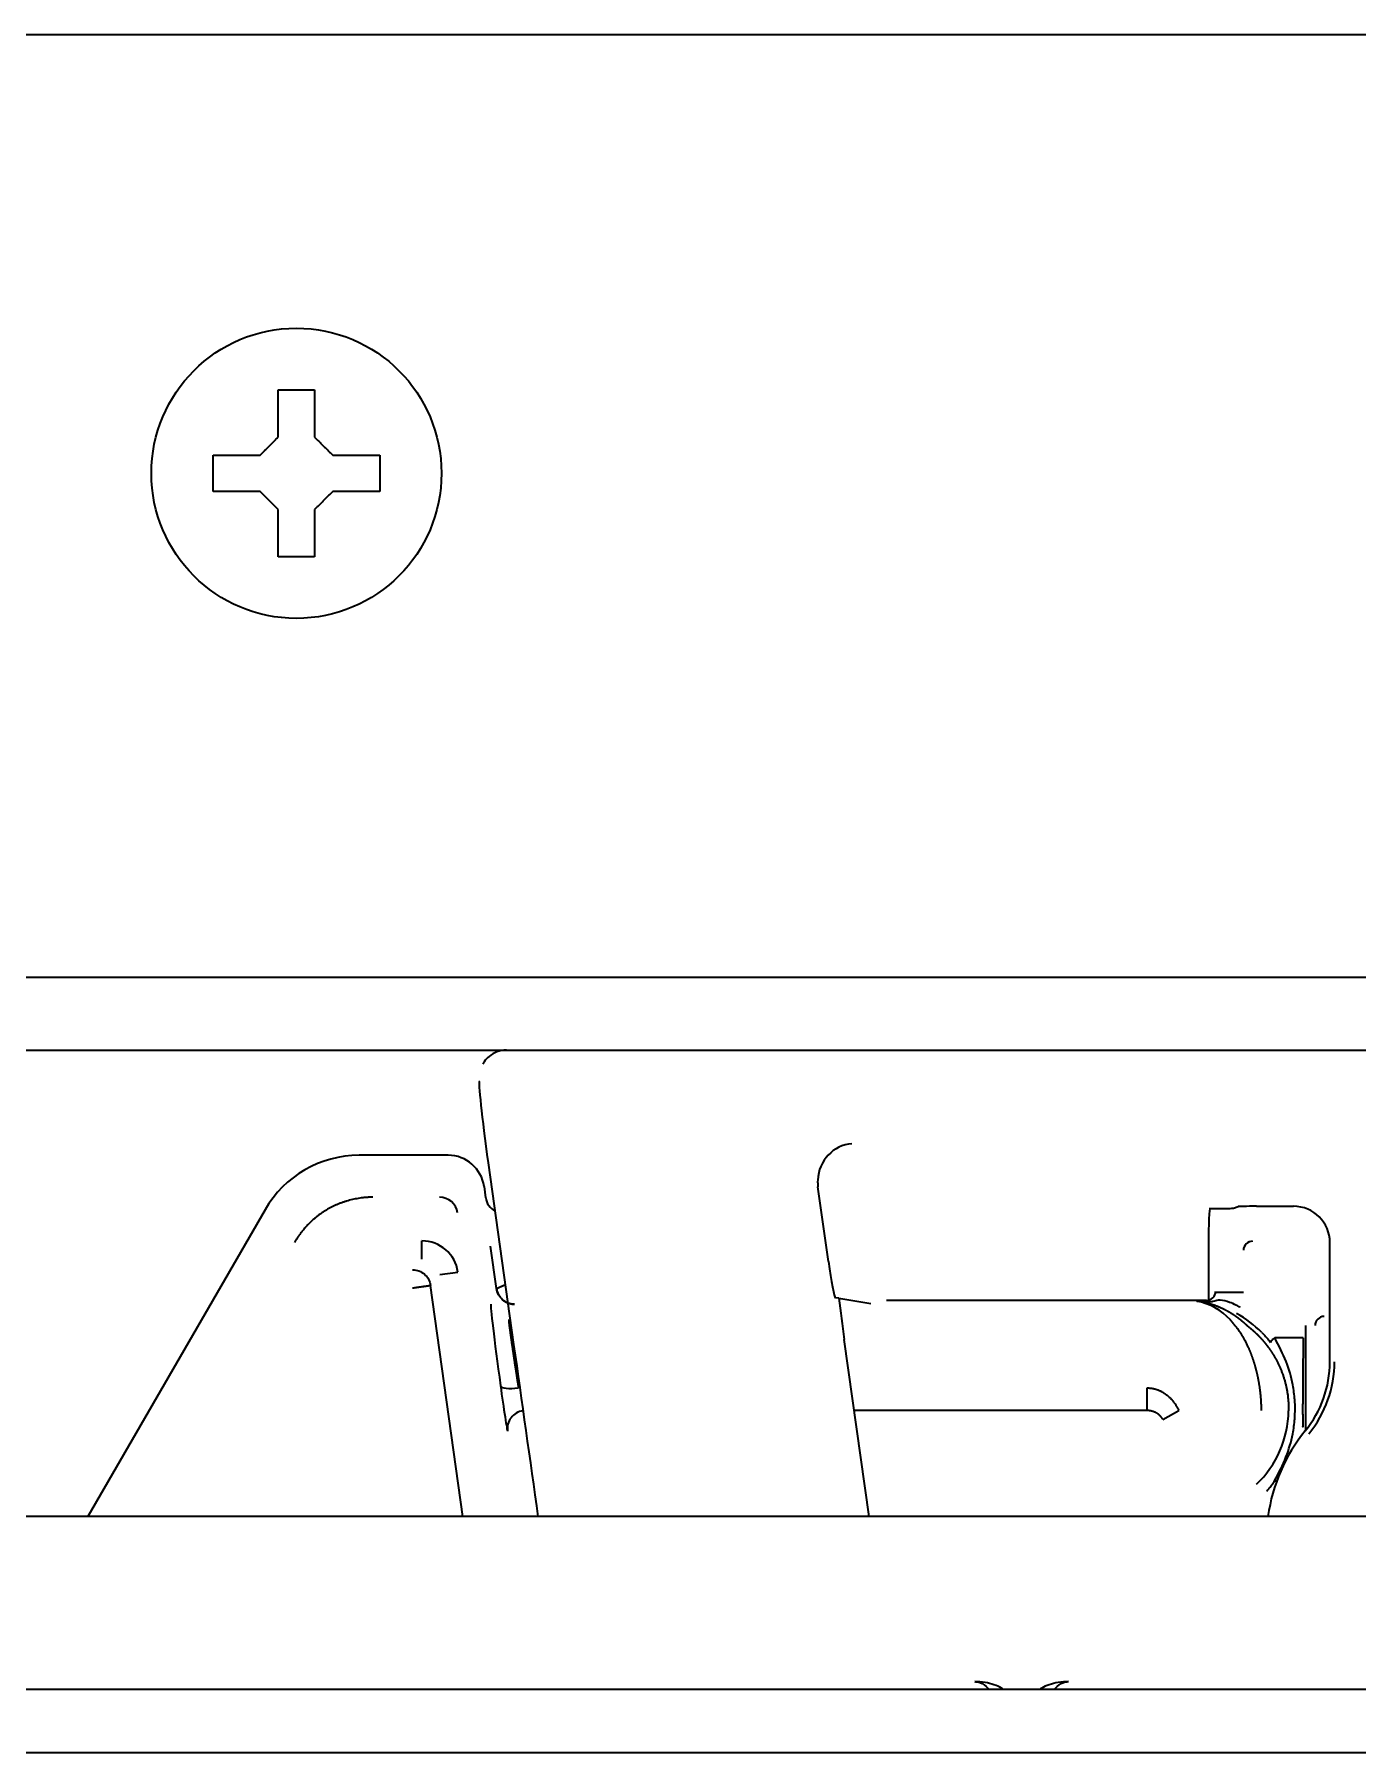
# Model space of a CAD drawing. Header units: inches. Extents: x 90 to 4162, y -443 to 3471.
# Drawn here: x 2718.66 to 2755.16, y 3339.28 to 3386.64 of the extents above; entities that cross this region are included whole.
import ezdxf

# ---------------------------------------------------------------- set-up
doc = ezdxf.new("R2010")
doc.units = ezdxf.units.IN
doc.layers.add('1', color=7, linetype='Continuous', true_color=0xffffff)
doc.layers.add('4', color=7, linetype='Continuous', true_color=0xffffff)

msp = doc.modelspace()

# ---------------------------------------------------------------- linework, layer by layer
at = {"layer": '1', "color": 7, "linetype": 'Continuous', "lineweight": 35}
for p, q in [((2448.939, 3386.643), (2802.843, 3386.643)), ((2723.591, 3374.543), (2723.591, 3375.043)), ((2728.191, 3375.043), (2728.191, 3374.543)), ((2723.591, 3374.043), (2723.591, 3374.543)), ((2728.191, 3374.543), (2728.191, 3374.043)), ((2798.611, 3360.643), (2453.171, 3360.643)), ((2450.757, 3358.643), (2801.025, 3358.643)), ((2731.684, 3358.642), (2790.098, 3358.642)), ((2731.178, 3355.538), (2731.882, 3350.531)), ((2740.564, 3352.817), (2740.275, 3354.874)), ((2751.084, 3354.276), (2751.233, 3354.276)), ((2751.732, 3354.284), (2751.866, 3354.329)), ((2752.366, 3354.337), (2753.391, 3354.337)), ((2751.041, 3353.293), (2751.041, 3351.747)), ((2754.391, 3350.048), (2754.391, 3353.337)), ((2740.851, 3351.802), (2740.757, 3351.817)), ((2740.851, 3351.802), (2741.733, 3351.66)), ((2731.882, 3350.531), (2731.882, 3350.531)), ((2741.684, 3345.787), (2740.998, 3350.669))]:
    msp.add_line(p, q, dxfattribs=at)
msp.add_circle((2725.891, 3374.543), 4, dxfattribs=at)
for centre, radius, start, end in [((2751.391, 3350.048), 3, 320.732, 0), ((2751.391, 3350.048), 3.127, 320.732, 0), ((2757.391, 3345.142), 4.75, 140.732, 172.2043)]:
    msp.add_arc(centre, radius, start, end, dxfattribs=at)
for centre, major_axis, ratio, start_param, end_param in [((2731.258, 3355.538), (0.317, -2.25), 0.03458, 3.136727, 4.707523), ((2741.207, 3355.062), (-0.353, -0.945), 0.923303, 3.526353, 5.044789), ((2741.267, 3355.01), (-0.757, 0.658), 0.996825, 0.6648, 0.853636), ((2751.093, 3353.293), (0, -1), 0.052408, 3.159046, 4.712389), ((2751.233, 3354.285), (0.5, 0), 0.017455, 4.712389, 6.230825), ((2752.366, 3354.328), (0.5, 0), 0.017455, 1.570796, 3.089233), ((2753.391, 3353.337), (0.447, 0.895), 0.99981, 5.176082, 6.746726), ((2740.617, 3352.817), (0.141, -1), 0.051895, 4.705076, 6.267145), ((2741.157, 3350.669), (0.423, -3), 0.051895, 4.31774, 4.705076), ((2735.382, 3350.531), (13.966, -99.249), 0.03458, 4.707523, 4.755341)]:
    msp.add_ellipse(centre, major_axis=major_axis, ratio=ratio, start_param=start_param, end_param=end_param, dxfattribs=at)
for points in [[(2725.391, 3375.543), (2725.391, 3375.597), (2725.391, 3375.705), (2725.391, 3375.866), (2725.391, 3376.025), (2725.391, 3376.181), (2725.391, 3376.333), (2725.391, 3376.489), (2725.391, 3376.655), (2725.391, 3376.779), (2725.391, 3376.843)], [(2725.391, 3376.843), (2725.558, 3376.843), (2725.891, 3376.843), (2726.224, 3376.843), (2726.391, 3376.843)], [(2724.891, 3375.043), (2724.915, 3375.066), (2724.962, 3375.114), (2725.034, 3375.185), (2725.105, 3375.257), (2725.177, 3375.328), (2725.248, 3375.399), (2725.319, 3375.471), (2725.367, 3375.519), (2725.391, 3375.543)], [(2726.391, 3375.543), (2726.417, 3375.516), (2726.468, 3375.465), (2726.542, 3375.391), (2726.614, 3375.32), (2726.684, 3375.25), (2726.753, 3375.18), (2726.822, 3375.112), (2726.868, 3375.066), (2726.891, 3375.043)], [(2726.891, 3375.043), (2726.945, 3375.043), (2727.053, 3375.043), (2727.215, 3375.043), (2727.374, 3375.043), (2727.529, 3375.043), (2727.681, 3375.043), (2727.838, 3375.043), (2728.004, 3375.043), (2728.127, 3375.043), (2728.191, 3375.043)], [(2724.891, 3374.043), (2724.837, 3374.043), (2724.729, 3374.043), (2724.567, 3374.043), (2724.408, 3374.043), (2724.253, 3374.043), (2724.101, 3374.043), (2723.945, 3374.043), (2723.778, 3374.043), (2723.655, 3374.043), (2723.591, 3374.043)], [(2725.391, 3373.543), (2725.365, 3373.569), (2725.314, 3373.62), (2725.24, 3373.694), (2725.168, 3373.765), (2725.098, 3373.835), (2725.029, 3373.905), (2724.96, 3373.973), (2724.914, 3374.019), (2724.891, 3374.043)], [(2726.891, 3374.043), (2726.867, 3374.019), (2726.82, 3373.971), (2726.748, 3373.9), (2726.677, 3373.828), (2726.606, 3373.757), (2726.534, 3373.686), (2726.463, 3373.614), (2726.415, 3373.566), (2726.391, 3373.543)], [(2726.391, 3373.543), (2726.391, 3373.488), (2726.391, 3373.38), (2726.391, 3373.219), (2726.391, 3373.06), (2726.391, 3372.904), (2726.391, 3372.752), (2726.391, 3372.596), (2726.391, 3372.43), (2726.391, 3372.306), (2726.391, 3372.243)], [(2726.391, 3372.243), (2726.224, 3372.243), (2725.891, 3372.243), (2725.558, 3372.243), (2725.391, 3372.243)]]:
    msp.add_open_spline(points, degree=3, dxfattribs=at)
for points, knots in [([(2726.391, 3376.843), (2726.391, 3376.64), (2726.391, 3376.43), (2726.391, 3376.105), (2726.391, 3375.995), (2726.391, 3375.771), (2726.391, 3375.658), (2726.391, 3375.543)], [0, 0, 0, 0, 0.5, 0.5, 0.75, 0.75, 1, 1, 1, 1]), ([(2723.591, 3375.043), (2723.794, 3375.043), (2724.004, 3375.043), (2724.329, 3375.043), (2724.439, 3375.043), (2724.662, 3375.043), (2724.776, 3375.043), (2724.891, 3375.043)], [0, 0, 0, 0, 0.5, 0.5, 0.75, 0.75, 1, 1, 1, 1]), ([(2728.191, 3374.043), (2727.988, 3374.043), (2727.778, 3374.043), (2727.453, 3374.043), (2727.343, 3374.043), (2727.12, 3374.043), (2727.006, 3374.043), (2726.891, 3374.043)], [0, 0, 0, 0, 0.5, 0.5, 0.75, 0.75, 1, 1, 1, 1]), ([(2725.391, 3372.243), (2725.391, 3372.445), (2725.391, 3372.655), (2725.391, 3372.98), (2725.391, 3373.09), (2725.391, 3373.314), (2725.391, 3373.427), (2725.391, 3373.543)], [0, 0, 0, 0, 0.5, 0.5, 0.75, 0.75, 1, 1, 1, 1]), ([(2731.684, 3358.642), (2731.588, 3358.641), (2731.419, 3358.611), (2731.209, 3358.487), (2731.085, 3358.358), (2731.041, 3358.279), (2731.03, 3358.255)], [0, 0, 0, 0, 0.341976, 0.647677, 0.898596, 1, 1, 1, 1])]:
    msp.add_open_spline(points, degree=3, knots=knots, dxfattribs=at)
at = {"layer": '4', "color": 7, "linetype": 'Continuous', "lineweight": 35}
for p, q in [((2730.077, 3355.742), (2727.622, 3355.742)), ((2731.067, 3354.882), (2731.11, 3354.573)), ((2725.026, 3354.243), (2720.143, 3345.787)), ((2729.353, 3352.884), (2729.353, 3353.384)), ((2731.41, 3352.069), (2731.246, 3353.235)), ((2730.485, 3345.787), (2729.59, 3352.156)), ((2729.849, 3352.453), (2730.344, 3352.523)), ((2750.991, 3351.742), (2742.163, 3351.742)), ((2751.01, 3351.724), (2751.01, 3351.694)), ((2751.259, 3351.974), (2752.009, 3351.974)), ((2753.653, 3350.713), (2752.871, 3350.713)), ((2753.733, 3348.172), (2753.733, 3351.051)), ((2749.355, 3348.706), (2749.355, 3349.33)), ((2749.355, 3348.706), (2741.274, 3348.706)), ((2749.789, 3348.458), (2750.222, 3348.708)), ((2752.868, 3346.772), (2752.929, 3346.772)), ((2928.141, 3345.787), (2660.047, 3345.787)), ((2323.625, 3341.026), (2928.157, 3341.026)), ((2321.659, 3339.276), (2930.123, 3339.276))]:
    msp.add_line(p, q, dxfattribs=at)
for centre, radius, start, end in [((2729.354, 3352.384), 1, 7.9978, 90.0022), ((2750.391, 3348.742), 2.998, 44.9854, 61.5184), ((2750.391, 3348.742), 2.862, 313.7499, 359.076)]:
    msp.add_arc(centre, radius, start, end, dxfattribs=at)
for centre, major_axis, ratio, start_param, end_param in [((2727.624, 3352.741), (1.501, -2.6), 0.999188, 2.618346, 3.66484), ((2730.077, 3354.742), (0.342, 0.94), 0.99931, 5.201587, 6.632249), ((2729.838, 3354.087), (-0.171, -0.47), 0.99931, 2.059994, 3.490656), ((2731.606, 3354.643), (0.171, 0.47), 0.99931, 2.059994, 2.990215), ((2752.259, 3353.124), (0.177, -0.177), 0.998783, 2.356803, 3.926382), ((2731.676, 3348.639), (0.422, -3), 0.017285, 3.174069, 4.458518), ((2750.391, 3349.945), (0, -1.812), 0.96827, 2.341391, 2.951684), ((2750.904, 3351.906), (-0.033, -0.197), 0.640804, 0.011372, 0.258928), ((2751.01, 3351.886), (-0.04, -0.196), 0.561653, 0.010547, 0.345884), ((2750.991, 3351.993), (0.177, -0.177), 0.998783, 5.498396, 7.067974), ((2754.233, 3351.05), (-0.177, 0.177), 0.998783, 5.498396, 7.067974), ((2731.572, 3349.136), (0.141, -1), 0.017285, 4.458518, 6.263302), ((2732.015, 3349.455), (0.495, 0.067), 0.246669, 3.159603, 4.678851), ((2732.207, 3348.206), (0.328, 0.377), 0.999646, 0.850428, 2.425832)]:
    msp.add_ellipse(centre, major_axis=major_axis, ratio=ratio, start_param=start_param, end_param=end_param, dxfattribs=at)
msp.add_open_spline([(2728, 3354.587), (2727.672, 3354.587), (2727.036, 3354.417), (2726.467, 3354.089), (2726.001, 3353.623), (2725.837, 3353.338)], degree=2, dxfattribs=at)
for points, degree, knots in [([(2729.095, 3352.587), (2729.155, 3352.587), (2729.214, 3352.576), (2729.326, 3352.534), (2729.378, 3352.503), (2729.468, 3352.425), (2729.506, 3352.378), (2729.563, 3352.273), (2729.582, 3352.215), (2729.59, 3352.156)], 3, [0, 0, 0, 0, 0.25, 0.25, 0.5, 0.5, 0.75, 0.75, 1, 1, 1, 1]), ([(2729.095, 3352.087), (2729.099, 3352.087), (2729.106, 3352.088), (2729.116, 3352.09), (2729.127, 3352.091), (2729.137, 3352.093), (2729.147, 3352.094), (2729.157, 3352.096), (2729.166, 3352.097), (2729.176, 3352.098), (2729.185, 3352.1), (2729.195, 3352.101), (2729.204, 3352.102), (2729.213, 3352.104), (2729.221, 3352.105), (2729.23, 3352.106), (2729.239, 3352.108), (2729.247, 3352.109), (2729.255, 3352.11), (2729.263, 3352.111), (2729.271, 3352.112), (2729.278, 3352.113), (2729.286, 3352.114), (2729.293, 3352.115), (2729.3, 3352.116), (2729.307, 3352.117), (2729.314, 3352.118), (2729.321, 3352.119), (2729.327, 3352.12), (2729.334, 3352.121), (2729.34, 3352.122), (2729.346, 3352.123), (2729.352, 3352.124), (2729.358, 3352.124), (2729.363, 3352.125), (2729.369, 3352.126), (2729.374, 3352.127), (2729.379, 3352.127), (2729.384, 3352.128), (2729.389, 3352.129), (2729.393, 3352.129), (2729.398, 3352.13), (2729.402, 3352.13), (2729.407, 3352.131), (2729.411, 3352.131), (2729.415, 3352.132), (2729.419, 3352.132), (2729.422, 3352.133), (2729.426, 3352.133), (2729.43, 3352.134), (2729.433, 3352.134), (2729.436, 3352.135), (2729.439, 3352.135), (2729.442, 3352.136), (2729.456, 3352.138), (2729.478, 3352.141), (2729.504, 3352.144), (2729.524, 3352.147), (2729.54, 3352.15), (2729.552, 3352.151), (2729.56, 3352.152), (2729.566, 3352.154), (2729.571, 3352.155), (2729.575, 3352.156), (2729.578, 3352.157), (2729.581, 3352.158), (2729.584, 3352.158), (2729.585, 3352.158), (2729.587, 3352.158), (2729.588, 3352.158), (2729.589, 3352.157), (2729.59, 3352.157), (2729.59, 3352.157), (2729.59, 3352.157), (2729.59, 3352.156)], 3, [0, 0, 0, 0, 0.013741, 0.027321, 0.04074, 0.053998, 0.067095, 0.080031, 0.092806, 0.105419, 0.117871, 0.130162, 0.142291, 0.154258, 0.166064, 0.177708, 0.189191, 0.200511, 0.21167, 0.222667, 0.233501, 0.244174, 0.254685, 0.265034, 0.275221, 0.285246, 0.295109, 0.30481, 0.314349, 0.323726, 0.332941, 0.341994, 0.350885, 0.359614, 0.368181, 0.376586, 0.384829, 0.39291, 0.400829, 0.408587, 0.416183, 0.423617, 0.430889, 0.438, 0.444949, 0.451737, 0.458363, 0.464828, 0.471131, 0.477273, 0.483254, 0.489074, 0.494733, 0.500231, 0.505568, 0.568672, 0.625531, 0.676124, 0.720446, 0.758519, 0.783246, 0.806818, 0.829216, 0.85041, 0.870377, 0.889099, 0.906574, 0.92282, 0.937884, 0.951854, 0.964863, 0.977105, 0.988845, 1, 1, 1, 1]), ([(2731.41, 3352.069), (2731.41, 3352.069), (2731.411, 3352.069), (2731.411, 3352.069), (2731.412, 3352.07), (2731.414, 3352.07), (2731.415, 3352.071), (2731.417, 3352.072), (2731.419, 3352.073), (2731.421, 3352.074), (2731.424, 3352.075), (2731.427, 3352.076), (2731.43, 3352.078), (2731.433, 3352.079), (2731.436, 3352.081), (2731.44, 3352.083), (2731.444, 3352.084), (2731.448, 3352.086), (2731.453, 3352.088), (2731.458, 3352.09), (2731.463, 3352.093), (2731.468, 3352.095), (2731.474, 3352.098), (2731.479, 3352.1), (2731.486, 3352.103), (2731.492, 3352.106), (2731.498, 3352.109), (2731.505, 3352.112), (2731.512, 3352.115), (2731.52, 3352.118), (2731.527, 3352.122), (2731.535, 3352.125), (2731.543, 3352.129), (2731.552, 3352.132), (2731.56, 3352.136), (2731.569, 3352.14), (2731.578, 3352.144), (2731.587, 3352.148), (2731.597, 3352.153), (2731.607, 3352.157), (2731.617, 3352.162), (2731.627, 3352.166), (2731.637, 3352.17), (2731.644, 3352.174), (2731.647, 3352.175), (2731.648, 3352.176)], 3, [0, 0, 0, 0, 0.02224, 0.044549, 0.066929, 0.08938, 0.111903, 0.134499, 0.157167, 0.179909, 0.202726, 0.225618, 0.248585, 0.271629, 0.294749, 0.317947, 0.341223, 0.364578, 0.388012, 0.411526, 0.43512, 0.458796, 0.482553, 0.506392, 0.530314, 0.554319, 0.578407, 0.60258, 0.626838, 0.651182, 0.675611, 0.700126, 0.724729, 0.749419, 0.774196, 0.799062, 0.824018, 0.849062, 0.874196, 0.899421, 0.924736, 0.950143, 0.973124, 0.996864, 1, 1, 1, 1]), ([(2731.905, 3351.638), (2731.845, 3351.638), (2731.786, 3351.649), (2731.674, 3351.691), (2731.622, 3351.722), (2731.532, 3351.8), (2731.494, 3351.847), (2731.437, 3351.952), (2731.418, 3352.01), (2731.41, 3352.069)], 3, [0, 0, 0, 0, 0.25, 0.25, 0.5, 0.5, 0.75, 0.75, 1, 1, 1, 1]), ([(2750.904, 3351.71), (2750.896, 3351.711), (2750.889, 3351.712), (2750.869, 3351.714), (2750.856, 3351.716), (2750.824, 3351.719), (2750.804, 3351.72), (2750.763, 3351.723), (2750.743, 3351.724), (2750.722, 3351.724)], 3, [0, 0, 0, 0, 0.128205, 0.128205, 0.333333, 0.333333, 0.661538, 0.661538, 1, 1, 1, 1]), ([(2750.722, 3351.724), (2750.739, 3351.723), (2750.756, 3351.722), (2750.79, 3351.72), (2750.806, 3351.718), (2750.833, 3351.715), (2750.843, 3351.713), (2750.859, 3351.711), (2750.866, 3351.71), (2750.872, 3351.709)], 3, [0, 0, 0, 0, 0.338462, 0.338462, 0.666667, 0.666667, 0.871795, 0.871795, 1, 1, 1, 1]), ([(2750.872, 3351.709), (2750.883, 3351.707), (2750.894, 3351.705), (2750.916, 3351.701), (2750.926, 3351.699), (2750.944, 3351.696), (2750.951, 3351.694), (2750.962, 3351.692), (2750.967, 3351.691), (2750.971, 3351.69)], 3, [0, 0, 0, 0, 0.338462, 0.338462, 0.666667, 0.666667, 0.871795, 0.871795, 1, 1, 1, 1]), ([(2750.872, 3351.709), (2750.876, 3351.708), (2750.883, 3351.706), (2750.893, 3351.704), (2750.904, 3351.702), (2750.915, 3351.7), (2750.925, 3351.697), (2750.936, 3351.695), (2750.946, 3351.692), (2750.957, 3351.69), (2750.967, 3351.687), (2750.978, 3351.685), (2750.989, 3351.682), (2750.999, 3351.679), (2751.01, 3351.676), (2751.02, 3351.674), (2751.031, 3351.671), (2751.042, 3351.668), (2751.052, 3351.665), (2751.063, 3351.662), (2751.074, 3351.659), (2751.084, 3351.655), (2751.095, 3351.652), (2751.105, 3351.649), (2751.116, 3351.646), (2751.127, 3351.642), (2751.137, 3351.639), (2751.148, 3351.635), (2751.159, 3351.632), (2751.169, 3351.628), (2751.18, 3351.624), (2751.191, 3351.621), (2751.201, 3351.617), (2751.212, 3351.613), (2751.223, 3351.609), (2751.233, 3351.605), (2751.244, 3351.601), (2751.255, 3351.597), (2751.265, 3351.593), (2751.276, 3351.589), (2751.286, 3351.585), (2751.297, 3351.581), (2751.308, 3351.576), (2751.318, 3351.572), (2751.329, 3351.567), (2751.34, 3351.563), (2751.35, 3351.558), (2751.361, 3351.554), (2751.371, 3351.549), (2751.382, 3351.544), (2751.393, 3351.54), (2751.403, 3351.535), (2751.414, 3351.53), (2751.424, 3351.525), (2751.435, 3351.52), (2751.445, 3351.515), (2751.456, 3351.51), (2751.466, 3351.505), (2751.477, 3351.499), (2751.487, 3351.494), (2751.498, 3351.489), (2751.508, 3351.483), (2751.519, 3351.478), (2751.529, 3351.472), (2751.54, 3351.467), (2751.55, 3351.461), (2751.561, 3351.455), (2751.571, 3351.45), (2751.582, 3351.444), (2751.592, 3351.438), (2751.602, 3351.432), (2751.613, 3351.426), (2751.623, 3351.42), (2751.633, 3351.414), (2751.644, 3351.408), (2751.654, 3351.401), (2751.664, 3351.395), (2751.674, 3351.389), (2751.685, 3351.382), (2751.695, 3351.376), (2751.705, 3351.369), (2751.715, 3351.363), (2751.725, 3351.356), (2751.736, 3351.35), (2751.746, 3351.343), (2751.756, 3351.336), (2751.766, 3351.329), (2751.776, 3351.322), (2751.786, 3351.315), (2751.796, 3351.308), (2751.806, 3351.301), (2751.816, 3351.294), (2751.826, 3351.287), (2751.836, 3351.28), (2751.846, 3351.272), (2751.856, 3351.265), (2751.866, 3351.257), (2751.875, 3351.25), (2751.885, 3351.242), (2751.895, 3351.235), (2751.905, 3351.227), (2751.914, 3351.219), (2751.924, 3351.212), (2751.934, 3351.204), (2751.943, 3351.196), (2751.953, 3351.188), (2751.963, 3351.18), (2751.972, 3351.172), (2751.982, 3351.164), (2751.991, 3351.156), (2752.001, 3351.147), (2752.01, 3351.139), (2752.02, 3351.131), (2752.029, 3351.122), (2752.038, 3351.114), (2752.048, 3351.105), (2752.057, 3351.097), (2752.066, 3351.088), (2752.075, 3351.079), (2752.084, 3351.071), (2752.091, 3351.065), (2752.094, 3351.062)], 3, [0, 0, 0, 0, 0.003433, 0.006948, 0.010548, 0.01423, 0.017996, 0.021845, 0.025779, 0.029795, 0.033895, 0.03808, 0.042347, 0.046699, 0.051134, 0.055654, 0.060257, 0.064944, 0.069715, 0.074571, 0.07951, 0.084533, 0.089641, 0.094832, 0.100108, 0.105468, 0.110912, 0.11644, 0.122053, 0.127749, 0.13353, 0.139396, 0.145345, 0.151379, 0.157497, 0.1637, 0.169987, 0.176358, 0.182814, 0.189354, 0.195979, 0.202688, 0.209481, 0.216359, 0.223321, 0.230368, 0.237499, 0.244715, 0.252015, 0.259399, 0.266869, 0.274422, 0.28206, 0.289783, 0.29759, 0.305482, 0.313459, 0.321519, 0.329665, 0.337895, 0.346209, 0.354609, 0.363092, 0.371661, 0.380314, 0.389051, 0.397873, 0.40678, 0.415771, 0.424847, 0.434008, 0.443253, 0.452583, 0.461998, 0.471497, 0.48108, 0.490749, 0.500502, 0.51034, 0.520262, 0.530269, 0.540361, 0.550537, 0.560798, 0.571144, 0.581574, 0.592089, 0.602689, 0.613373, 0.624142, 0.634996, 0.645935, 0.656958, 0.668066, 0.679258, 0.690536, 0.701898, 0.713344, 0.724876, 0.736492, 0.748192, 0.759978, 0.771848, 0.783803, 0.795843, 0.807967, 0.820176, 0.83247, 0.844848, 0.857312, 0.86986, 0.882492, 0.89521, 0.908012, 0.920899, 0.933871, 0.946927, 0.960068, 0.973294, 0.986605, 1, 1, 1, 1]), ([(2751.01, 3351.694), (2751.005, 3351.695), (2751, 3351.696), (2750.988, 3351.698), (2750.981, 3351.699), (2750.962, 3351.702), (2750.951, 3351.703), (2750.927, 3351.707), (2750.916, 3351.708), (2750.904, 3351.71)], 3, [0, 0, 0, 0, 0.128205, 0.128205, 0.333333, 0.333333, 0.661538, 0.661538, 1, 1, 1, 1]), ([(2751.916, 3351.554), (2751.916, 3351.554), (2751.915, 3351.554), (2751.878, 3351.575), (2751.84, 3351.595), (2751.742, 3351.642), (2751.683, 3351.668), (2751.533, 3351.721), (2751.448, 3351.743), (2751.328, 3351.748), (2751.289, 3351.744), (2751.221, 3351.73), (2751.197, 3351.723), (2751.133, 3351.707), (2751.106, 3351.69), (2751.01, 3351.694)], 3, [0, 0, 0, 0, 0.002149, 0.002149, 0.130078, 0.130078, 0.334766, 0.334766, 0.662266, 0.662266, 0.831133, 0.831133, 0.915566, 0.915566, 1, 1, 1, 1]), ([(2731.748, 3351.207), (2731.747, 3351.207), (2731.747, 3351.206), (2731.747, 3351.205), (2731.747, 3351.203), (2731.746, 3351.201), (2731.746, 3351.199), (2731.746, 3351.197), (2731.746, 3351.194), (2731.746, 3351.191), (2731.746, 3351.188), (2731.746, 3351.184), (2731.746, 3351.18), (2731.747, 3351.176), (2731.747, 3351.171), (2731.747, 3351.167), (2731.748, 3351.162), (2731.748, 3351.156), (2731.749, 3351.151), (2731.749, 3351.145), (2731.75, 3351.138), (2731.75, 3351.132), (2731.751, 3351.125), (2731.752, 3351.118), (2731.753, 3351.11), (2731.754, 3351.102), (2731.755, 3351.094), (2731.756, 3351.085), (2731.757, 3351.077), (2731.758, 3351.068), (2731.759, 3351.058), (2731.76, 3351.048), (2731.761, 3351.038), (2731.763, 3351.028), (2731.764, 3351.017), (2731.765, 3351.006), (2731.767, 3350.995), (2731.768, 3350.983), (2731.77, 3350.971), (2731.772, 3350.958), (2731.773, 3350.946), (2731.775, 3350.933), (2731.777, 3350.919), (2731.779, 3350.905), (2731.781, 3350.891), (2731.782, 3350.877), (2731.784, 3350.862), (2731.787, 3350.847), (2731.789, 3350.832), (2731.791, 3350.816), (2731.793, 3350.8), (2731.795, 3350.783), (2731.798, 3350.767), (2731.8, 3350.75), (2731.802, 3350.732), (2731.805, 3350.714), (2731.808, 3350.696), (2731.81, 3350.678), (2731.813, 3350.659), (2731.816, 3350.64), (2731.818, 3350.62), (2731.821, 3350.601), (2731.824, 3350.581), (2731.827, 3350.56), (2731.83, 3350.539), (2731.833, 3350.518), (2731.836, 3350.497), (2731.839, 3350.475), (2731.842, 3350.453), (2731.846, 3350.431), (2731.849, 3350.408), (2731.852, 3350.385), (2731.856, 3350.362), (2731.859, 3350.338), (2731.863, 3350.314), (2731.866, 3350.29), (2731.87, 3350.265), (2731.874, 3350.24), (2731.877, 3350.215), (2731.881, 3350.189), (2731.885, 3350.164), (2731.889, 3350.137), (2731.893, 3350.111), (2731.897, 3350.084), (2731.901, 3350.057), (2731.905, 3350.03), (2731.909, 3350.002), (2731.913, 3349.974), (2731.918, 3349.946), (2731.922, 3349.918), (2731.926, 3349.889), (2731.931, 3349.86), (2731.935, 3349.831), (2731.94, 3349.801), (2731.945, 3349.772), (2731.949, 3349.742), (2731.954, 3349.711), (2731.959, 3349.681), (2731.963, 3349.65), (2731.968, 3349.619), (2731.973, 3349.588), (2731.978, 3349.557), (2731.983, 3349.525), (2731.988, 3349.493), (2731.994, 3349.461), (2731.999, 3349.429), (2732.004, 3349.396), (2732.009, 3349.363), (2732.013, 3349.341), (2732.015, 3349.33)], 3, [0, 0, 0, 0, 0.008053, 0.016128, 0.024228, 0.03235, 0.040497, 0.048666, 0.05686, 0.065077, 0.073317, 0.081581, 0.089869, 0.098181, 0.106516, 0.114875, 0.123258, 0.131665, 0.140096, 0.14855, 0.157029, 0.165531, 0.174058, 0.182608, 0.191183, 0.199782, 0.208405, 0.217052, 0.225723, 0.234418, 0.243138, 0.251882, 0.26065, 0.269443, 0.27826, 0.287101, 0.295967, 0.304857, 0.313772, 0.322711, 0.331675, 0.340663, 0.349676, 0.358713, 0.367775, 0.376862, 0.385973, 0.395109, 0.40427, 0.413456, 0.422666, 0.431901, 0.441161, 0.450446, 0.459755, 0.46909, 0.47845, 0.487834, 0.497243, 0.506678, 0.516137, 0.525622, 0.535131, 0.544666, 0.554225, 0.56381, 0.57342, 0.583055, 0.592715, 0.602401, 0.612111, 0.621847, 0.631608, 0.641395, 0.651207, 0.661044, 0.670906, 0.680794, 0.690707, 0.700646, 0.71061, 0.7206, 0.730615, 0.740655, 0.750721, 0.760812, 0.770929, 0.781072, 0.79124, 0.801434, 0.811653, 0.821898, 0.832169, 0.842465, 0.852787, 0.863135, 0.873508, 0.883907, 0.894332, 0.904782, 0.915259, 0.925761, 0.936289, 0.946843, 0.957422, 0.968028, 0.978659, 0.989317, 1, 1, 1, 1]), ([(2752.503, 3348.708), (2752.503, 3348.716), (2752.503, 3348.731), (2752.504, 3348.753), (2752.503, 3348.775), (2752.503, 3348.797), (2752.503, 3348.82), (2752.502, 3348.842), (2752.502, 3348.865), (2752.501, 3348.888), (2752.5, 3348.911), (2752.499, 3348.934), (2752.498, 3348.957), (2752.497, 3348.98), (2752.495, 3349.003), (2752.494, 3349.026), (2752.492, 3349.049), (2752.49, 3349.073), (2752.488, 3349.096), (2752.486, 3349.12), (2752.484, 3349.143), (2752.481, 3349.167), (2752.479, 3349.19), (2752.476, 3349.214), (2752.473, 3349.238), (2752.47, 3349.262), (2752.467, 3349.285), (2752.464, 3349.309), (2752.461, 3349.333), (2752.457, 3349.357), (2752.454, 3349.381), (2752.45, 3349.405), (2752.446, 3349.429), (2752.442, 3349.453), (2752.438, 3349.478), (2752.434, 3349.502), (2752.429, 3349.526), (2752.425, 3349.55), (2752.42, 3349.574), (2752.415, 3349.598), (2752.41, 3349.622), (2752.405, 3349.647), (2752.4, 3349.671), (2752.395, 3349.695), (2752.389, 3349.719), (2752.384, 3349.743), (2752.378, 3349.767), (2752.372, 3349.791), (2752.366, 3349.815), (2752.36, 3349.839), (2752.354, 3349.863), (2752.347, 3349.887), (2752.341, 3349.911), (2752.334, 3349.934), (2752.327, 3349.958), (2752.32, 3349.982), (2752.313, 3350.005), (2752.306, 3350.029), (2752.298, 3350.052), (2752.291, 3350.075), (2752.283, 3350.099), (2752.275, 3350.122), (2752.267, 3350.145), (2752.259, 3350.168), (2752.251, 3350.191), (2752.243, 3350.214), (2752.234, 3350.236), (2752.226, 3350.259), (2752.217, 3350.281), (2752.208, 3350.303), (2752.199, 3350.326), (2752.19, 3350.348), (2752.181, 3350.369), (2752.172, 3350.391), (2752.162, 3350.413), (2752.152, 3350.434), (2752.139, 3350.463), (2752.122, 3350.499), (2752.101, 3350.542), (2752.08, 3350.584), (2752.059, 3350.625), (2752.038, 3350.664), (2752.017, 3350.702), (2751.996, 3350.739), (2751.975, 3350.775), (2751.954, 3350.809), (2751.933, 3350.843), (2751.912, 3350.874), (2751.891, 3350.905), (2751.87, 3350.934), (2751.848, 3350.962), (2751.83, 3350.984), (2751.815, 3351.003), (2751.802, 3351.018), (2751.791, 3351.032), (2751.78, 3351.045), (2751.769, 3351.058), (2751.759, 3351.071), (2751.749, 3351.083), (2751.739, 3351.094), (2751.731, 3351.105), (2751.722, 3351.116), (2751.714, 3351.125), (2751.707, 3351.135), (2751.7, 3351.143), (2751.693, 3351.152), (2751.687, 3351.159), (2751.681, 3351.166), (2751.676, 3351.173), (2751.671, 3351.179), (2751.667, 3351.184), (2751.663, 3351.189), (2751.66, 3351.194), (2751.657, 3351.197), (2751.654, 3351.201), (2751.652, 3351.203), (2751.651, 3351.205), (2751.65, 3351.206), (2751.65, 3351.207)], 3, [0, 0, 0, 0, 0.005589, 0.011202, 0.016841, 0.022506, 0.028196, 0.033912, 0.039654, 0.045422, 0.051217, 0.057038, 0.062886, 0.068761, 0.074664, 0.080593, 0.086551, 0.092536, 0.098549, 0.104589, 0.110659, 0.116756, 0.122882, 0.129037, 0.135221, 0.141433, 0.147675, 0.153946, 0.160247, 0.166577, 0.172938, 0.179328, 0.185748, 0.192198, 0.198678, 0.205189, 0.211731, 0.218304, 0.224907, 0.231541, 0.238206, 0.244903, 0.251631, 0.25839, 0.265181, 0.272004, 0.278859, 0.285745, 0.292664, 0.299615, 0.306598, 0.313613, 0.320661, 0.327742, 0.334855, 0.342001, 0.34918, 0.356392, 0.363637, 0.370915, 0.378227, 0.385572, 0.39295, 0.400362, 0.407808, 0.415288, 0.422801, 0.430348, 0.437929, 0.445545, 0.453194, 0.460878, 0.468596, 0.476349, 0.484136, 0.491958, 0.499814, 0.516433, 0.533053, 0.549676, 0.566301, 0.582928, 0.599558, 0.616189, 0.632823, 0.649458, 0.666096, 0.682736, 0.699379, 0.716023, 0.732669, 0.749318, 0.759329, 0.7693, 0.779232, 0.789127, 0.798987, 0.808811, 0.818602, 0.82836, 0.838087, 0.847785, 0.857454, 0.867096, 0.876713, 0.886305, 0.895874, 0.905421, 0.914947, 0.924455, 0.933945, 0.943419, 0.952878, 0.962323, 0.971757, 0.98118, 0.990594, 1, 1, 1, 1]), ([(2752.094, 3351.062), (2752.094, 3351.062), (2752.094, 3351.061), (2752.095, 3351.06), (2752.096, 3351.059), (2752.098, 3351.058), (2752.099, 3351.057), (2752.101, 3351.056), (2752.102, 3351.054), (2752.104, 3351.053), (2752.106, 3351.051), (2752.109, 3351.049), (2752.111, 3351.047), (2752.114, 3351.045), (2752.117, 3351.043), (2752.12, 3351.04), (2752.123, 3351.038), (2752.126, 3351.035), (2752.13, 3351.032), (2752.133, 3351.029), (2752.137, 3351.026), (2752.141, 3351.023), (2752.145, 3351.02), (2752.15, 3351.016), (2752.154, 3351.013), (2752.159, 3351.009), (2752.164, 3351.005), (2752.169, 3351.001), (2752.174, 3350.997), (2752.179, 3350.992), (2752.185, 3350.988), (2752.19, 3350.983), (2752.196, 3350.978), (2752.202, 3350.973), (2752.208, 3350.968), (2752.215, 3350.963), (2752.221, 3350.957), (2752.228, 3350.952), (2752.234, 3350.946), (2752.241, 3350.94), (2752.248, 3350.934), (2752.255, 3350.928), (2752.263, 3350.921), (2752.27, 3350.915), (2752.278, 3350.908), (2752.285, 3350.901), (2752.293, 3350.894), (2752.301, 3350.887), (2752.309, 3350.879), (2752.318, 3350.872), (2752.326, 3350.864), (2752.335, 3350.856), (2752.343, 3350.848), (2752.352, 3350.84), (2752.361, 3350.831), (2752.37, 3350.822), (2752.379, 3350.813), (2752.388, 3350.804), (2752.398, 3350.795), (2752.407, 3350.786), (2752.417, 3350.776), (2752.427, 3350.766), (2752.436, 3350.756), (2752.446, 3350.746), (2752.456, 3350.735), (2752.466, 3350.725), (2752.477, 3350.714), (2752.487, 3350.703), (2752.497, 3350.691), (2752.508, 3350.68), (2752.518, 3350.668), (2752.529, 3350.656), (2752.54, 3350.644), (2752.55, 3350.631), (2752.561, 3350.619), (2752.572, 3350.606), (2752.583, 3350.593), (2752.594, 3350.579), (2752.605, 3350.566), (2752.616, 3350.552), (2752.628, 3350.538), (2752.639, 3350.524), (2752.65, 3350.509), (2752.661, 3350.494), (2752.673, 3350.479), (2752.684, 3350.464), (2752.696, 3350.449), (2752.707, 3350.433), (2752.719, 3350.417), (2752.73, 3350.401), (2752.741, 3350.384), (2752.753, 3350.367), (2752.764, 3350.35), (2752.776, 3350.333), (2752.787, 3350.316), (2752.799, 3350.298), (2752.81, 3350.28), (2752.833, 3350.243), (2752.866, 3350.189), (2752.908, 3350.114), (2752.947, 3350.037), (2752.985, 3349.959), (2753.021, 3349.88), (2753.054, 3349.799), (2753.085, 3349.717), (2753.113, 3349.633), (2753.139, 3349.549), (2753.163, 3349.463), (2753.184, 3349.376), (2753.202, 3349.288), (2753.218, 3349.199), (2753.231, 3349.109), (2753.241, 3349.018), (2753.248, 3348.927), (2753.253, 3348.835), (2753.254, 3348.766), (2753.253, 3348.719), (2753.253, 3348.704), (2753.253, 3348.696)], 3, [0, 0, 0, 0, 0.004092, 0.008184, 0.012275, 0.016366, 0.02046, 0.024556, 0.028655, 0.03276, 0.03687, 0.040986, 0.04511, 0.049243, 0.053385, 0.057537, 0.061701, 0.065877, 0.070066, 0.07427, 0.078488, 0.082722, 0.086973, 0.091242, 0.095529, 0.099836, 0.104163, 0.108511, 0.11288, 0.117273, 0.121689, 0.126129, 0.130594, 0.135085, 0.139602, 0.144147, 0.148719, 0.15332, 0.15795, 0.162611, 0.167302, 0.172024, 0.176778, 0.181565, 0.186385, 0.191239, 0.196127, 0.20105, 0.206008, 0.211002, 0.216033, 0.221101, 0.226207, 0.23135, 0.236533, 0.241754, 0.247015, 0.252315, 0.257656, 0.263038, 0.268461, 0.273926, 0.279433, 0.284983, 0.290575, 0.296211, 0.30189, 0.307613, 0.313381, 0.319193, 0.32505, 0.330953, 0.336901, 0.342896, 0.348936, 0.355023, 0.361157, 0.367338, 0.373567, 0.379844, 0.386168, 0.39254, 0.398962, 0.405431, 0.41195, 0.418518, 0.425136, 0.431803, 0.43852, 0.445287, 0.452105, 0.458973, 0.465892, 0.472862, 0.479883, 0.486955, 0.494079, 0.501254, 0.529312, 0.557137, 0.584746, 0.61216, 0.639397, 0.666477, 0.693419, 0.720243, 0.746971, 0.773623, 0.80022, 0.826782, 0.853332, 0.879889, 0.906475, 0.933112, 0.95982, 0.98662, 0.993373, 1, 1, 1, 1]), ([(2752.512, 3350.862), (2752.523, 3350.851), (2752.534, 3350.84), (2752.563, 3350.81), (2752.58, 3350.792), (2752.625, 3350.743), (2752.651, 3350.713), (2752.705, 3350.65), (2752.731, 3350.618), (2752.756, 3350.585)], 3, [0, 0, 0, 0, 0.128205, 0.128205, 0.333333, 0.333333, 0.661538, 0.661538, 1, 1, 1, 1]), ([(2752.871, 3350.713), (2752.835, 3350.684), (2752.803, 3350.654), (2752.762, 3350.608), (2752.752, 3350.591), (2752.756, 3350.585)], 3, [0, 0, 0, 0, 0.5, 0.5, 1, 1, 1, 1]), ([(2752.868, 3346.772), (2752.989, 3346.994), (2753.095, 3347.201), (2753.262, 3347.632), (2753.325, 3347.846), (2753.394, 3348.204), (2753.412, 3348.343), (2753.429, 3348.568), (2753.432, 3348.655), (2753.432, 3348.826), (2753.429, 3348.913), (2753.413, 3349.138), (2753.395, 3349.277), (2753.328, 3349.634), (2753.266, 3349.85), (2753.098, 3350.28), (2752.988, 3350.475), (2752.871, 3350.713)], 3, [0, 0, 0, 0, 0.169231, 0.169231, 0.333333, 0.333333, 0.435897, 0.435897, 0.5, 0.5, 0.564103, 0.564103, 0.666667, 0.666667, 0.830769, 0.830769, 1, 1, 1, 1]), ([(2753.653, 3350.713), (2753.653, 3350.492), (2753.651, 3350.223), (2753.65, 3350.116), (2753.649, 3349.982), (2753.648, 3349.899), (2753.645, 3349.578), (2753.645, 3349.501), (2753.643, 3349.367), (2753.643, 3349.259), (2753.641, 3348.989), (2753.641, 3348.545), (2753.642, 3348.265), (2753.642, 3348.259)], 2, [0, 0, 0, 0.198965, 0.198965, 0.298448, 0.298448, 0.397931, 0.497413, 0.497413, 0.596896, 0.596896, 0.795862, 0.994827, 1, 1, 1]), ([(2749.355, 3349.33), (2749.36, 3349.33), (2749.369, 3349.33), (2749.383, 3349.33), (2749.397, 3349.329), (2749.411, 3349.328), (2749.425, 3349.327), (2749.439, 3349.326), (2749.452, 3349.325), (2749.466, 3349.323), (2749.48, 3349.321), (2749.493, 3349.319), (2749.507, 3349.316), (2749.52, 3349.314), (2749.534, 3349.311), (2749.547, 3349.308), (2749.561, 3349.304), (2749.574, 3349.301), (2749.587, 3349.297), (2749.6, 3349.293), (2749.613, 3349.289), (2749.627, 3349.284), (2749.64, 3349.28), (2749.653, 3349.275), (2749.665, 3349.27), (2749.678, 3349.264), (2749.691, 3349.259), (2749.704, 3349.253), (2749.717, 3349.247), (2749.729, 3349.241), (2749.742, 3349.234), (2749.755, 3349.227), (2749.767, 3349.22), (2749.78, 3349.213), (2749.792, 3349.206), (2749.804, 3349.198), (2749.817, 3349.19), (2749.829, 3349.182), (2749.841, 3349.174), (2749.853, 3349.165), (2749.866, 3349.156), (2749.882, 3349.144), (2749.903, 3349.128), (2749.928, 3349.107), (2749.952, 3349.086), (2749.975, 3349.064), (2749.998, 3349.041), (2750.02, 3349.017), (2750.041, 3348.993), (2750.062, 3348.968), (2750.082, 3348.942), (2750.102, 3348.915), (2750.121, 3348.888), (2750.139, 3348.86), (2750.157, 3348.831), (2750.174, 3348.802), (2750.191, 3348.771), (2750.207, 3348.74), (2750.217, 3348.719), (2750.222, 3348.708)], 3, [0, 0, 0, 0, 0.012427, 0.024813, 0.037161, 0.049477, 0.061762, 0.07402, 0.086256, 0.098471, 0.110671, 0.122858, 0.135037, 0.14721, 0.159382, 0.171555, 0.183734, 0.195922, 0.208123, 0.220341, 0.232578, 0.244839, 0.257126, 0.269444, 0.281796, 0.294186, 0.306616, 0.319091, 0.331613, 0.344186, 0.356813, 0.369497, 0.382242, 0.39505, 0.407926, 0.420871, 0.433889, 0.446983, 0.460155, 0.473409, 0.486747, 0.500172, 0.528755, 0.557316, 0.585882, 0.614477, 0.643126, 0.671855, 0.700689, 0.729652, 0.758769, 0.788063, 0.817559, 0.847278, 0.877243, 0.907477, 0.938001, 0.968835, 1, 1, 1, 1]), ([(2749.789, 3348.458), (2749.788, 3348.46), (2749.784, 3348.466), (2749.78, 3348.474), (2749.774, 3348.482), (2749.769, 3348.49), (2749.763, 3348.499), (2749.756, 3348.508), (2749.749, 3348.517), (2749.741, 3348.526), (2749.733, 3348.536), (2749.725, 3348.545), (2749.716, 3348.555), (2749.706, 3348.564), (2749.696, 3348.574), (2749.685, 3348.584), (2749.673, 3348.594), (2749.661, 3348.603), (2749.648, 3348.613), (2749.635, 3348.622), (2749.62, 3348.631), (2749.602, 3348.642), (2749.58, 3348.654), (2749.554, 3348.666), (2749.529, 3348.676), (2749.505, 3348.684), (2749.481, 3348.691), (2749.457, 3348.696), (2749.435, 3348.7), (2749.414, 3348.703), (2749.393, 3348.705), (2749.374, 3348.706), (2749.361, 3348.706), (2749.355, 3348.706)], 3, [0, 0, 0, 0, 0.016745, 0.034335, 0.052777, 0.072075, 0.092233, 0.113256, 0.135147, 0.15791, 0.181547, 0.20606, 0.231452, 0.257724, 0.284879, 0.312918, 0.341843, 0.371654, 0.402354, 0.433943, 0.466422, 0.499792, 0.556279, 0.610544, 0.662591, 0.712426, 0.760055, 0.805485, 0.848725, 0.889784, 0.928674, 0.965407, 1, 1, 1, 1]), ([(2752.653, 3346.482), (2752.663, 3346.493), (2752.673, 3346.505), (2752.698, 3346.536), (2752.713, 3346.556), (2752.752, 3346.606), (2752.776, 3346.638), (2752.822, 3346.704), (2752.845, 3346.738), (2752.868, 3346.772)], 3, [0, 0, 0, 0, 0.128205, 0.128205, 0.333333, 0.333333, 0.661538, 0.661538, 1, 1, 1, 1]), ([(2745.367, 3341.037), (2745.357, 3341.043), (2745.347, 3341.05), (2745.215, 3341.127), (2745.056, 3341.18), (2744.789, 3341.224), (2744.693, 3341.232), (2744.597, 3341.233)], 3, [0, 0, 0, 0, 0.054472, 0.054472, 0.674673, 0.674673, 1, 1, 1, 1]), ([(2744.597, 3341.233), (2744.644, 3341.231), (2744.691, 3341.222), (2744.823, 3341.176), (2744.901, 3341.121), (2744.964, 3341.045), (2744.967, 3341.041), (2744.971, 3341.036)], 3, [0, 0, 0, 0, 0.330789, 0.330789, 0.961404, 0.961404, 1, 1, 1, 1]), ([(2747.185, 3341.233), (2747.089, 3341.232), (2746.993, 3341.224), (2746.726, 3341.18), (2746.567, 3341.127), (2746.436, 3341.05), (2746.425, 3341.043), (2746.415, 3341.037)], 3, [0, 0, 0, 0, 0.325327, 0.325327, 0.945528, 0.945528, 1, 1, 1, 1]), ([(2746.811, 3341.036), (2746.815, 3341.041), (2746.818, 3341.045), (2746.881, 3341.121), (2746.96, 3341.176), (2747.091, 3341.222), (2747.138, 3341.231), (2747.185, 3341.233)], 3, [0, 0, 0, 0, 0.038438, 0.038438, 0.669156, 0.669156, 1, 1, 1, 1])]:
    msp.add_open_spline(points, degree=degree, knots=knots, dxfattribs=at)
msp.add_rational_spline([(2731.41, 3352.069), (2731.471, 3351.639), (2731.905, 3351.639)], [0.999987337877, 0.755063139184, 1], degree=2, dxfattribs=at)

doc.saveas('drawing.dxf')
